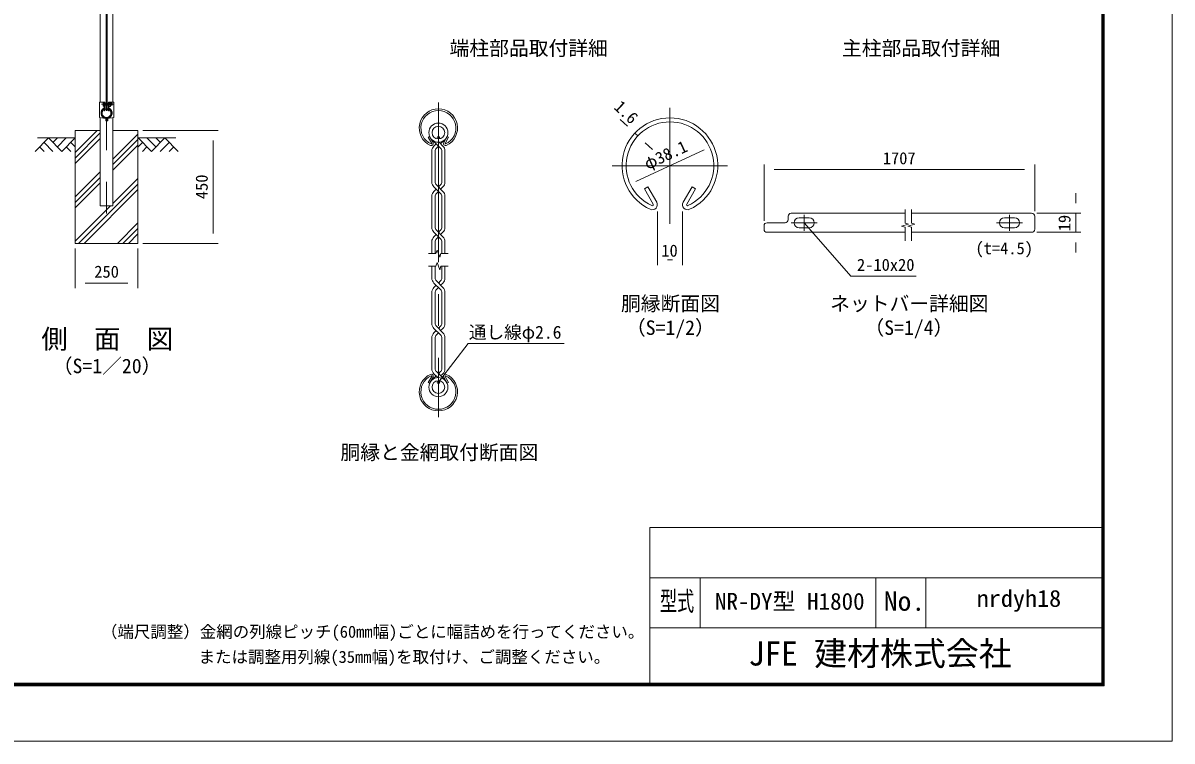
# Model space of a CAD drawing. Units: millimetres, scale not verified, with parts at other scales. Extents: x -4200 to 4200, y -2970 to 2970.
# Drawn here: x -377 to 4200, y -2970 to -112 of the extents above; entities that cross this region are included whole.
import ezdxf
from ezdxf.enums import TextEntityAlignment as Align

# ---------------------------------------------------------------- set-up
doc = ezdxf.new("R2010")
doc.units = ezdxf.units.MM
doc.header["$LTSCALE"] = 20
doc.linetypes.add('USER1', pattern=[50.8, 31.75, -6.35, 6.35, -6.35])
for name, color, linetype, lineweight in [('0-0_D-BMK', 2, 'USER1', 13), ('0-1_D-STR1', 1, 'Continuous', 18), ('0-2_D-STR-DIM', 7, 'Continuous', 9), ('0-3_0', 7, 'Continuous', 9), ('0-5_D-BGD', 7, 'Continuous', 9), ('0-6_D-DCR-HCH', 7, 'Continuous', 9), ('0-7_D-STR3', 3, 'Continuous', 13), ('0-8_D-STR-TXT', 7, 'Continuous', 9), ('0-A_D-STR2', 7, 'Continuous', 9), ('0-B_D-STR4', 7, 'Continuous', 9), ('0-E_D-TTL', 7, 'Continuous', 9)]:
    doc.layers.add(name, color=color, linetype=linetype, lineweight=lineweight)
doc.layers.add('0-4_D-TTL-TXT', color=7, linetype='Continuous')
doc.styles.add('ＭＳ ゴシック', font='')
doc.styles.get('ＭＳ ゴシック').set_extended_font_data('MS Gothic')

msp = doc.modelspace()

# ---------------------------------------------------------------- linework, layer by layer
at = {"layer": '0-0_D-BMK'}
for p, q in [((-43.68, 1287.41), (-43.68, -869.65)), ((-64.01, -435.65), (-15.13, -435.65)), ((1277.9, -428.73), (1277.9, -1681.05)), ((2200.2, -911.74), (2200.2, -450.19)), ((1970.46, -679.93), (2429.94, -679.93)), ((2682.93, -907.16), (2786.93, -907.16)), ((2734.93, -939.16), (2734.93, -875.16)), ((3500.93, -907.16), (3604.93, -907.16)), ((3552.93, -939.16), (3552.93, -875.16))]:
    msp.add_line(p, q, dxfattribs=at)
at = {"layer": '0-1_D-STR1'}
for p, q in [((-69.08, 82.85), (-69.08, -426.65)), ((-18.28, 82.85), (-18.28, -426.65)), ((-50.36, -455.32), (-53.87, -461.4)), ((-48.97, -456.12), (-52.48, -462.2)), ((-38.4, -456.12), (-34.89, -462.2)), ((-37.01, -455.32), (-33.5, -461.4)), ((-69.08, -488.32), (-69.08, -839.65)), ((-53.87, -461.4), (-52.48, -462.2)), ((-33.5, -461.4), (-34.89, -462.2)), ((-18.28, -488.32), (-18.28, -839.65)), ((1237.17, -566.94), (1242.72, -563.73)), ((1251.2, -591.25), (1237.17, -566.94)), ((1256.76, -588.04), (1242.72, -563.73)), ((1299.03, -588.04), (1313.07, -563.73)), ((1304.59, -591.25), (1318.63, -566.94)), ((1318.63, -566.94), (1313.07, -563.73)), ((2098.37, -772.46), (2112.27, -764.43)), ((2133.46, -833.24), (2098.37, -772.46)), ((2147.36, -825.22), (2112.27, -764.43)), ((2253.04, -825.22), (2288.13, -764.43)), ((2266.94, -833.24), (2302.03, -772.46)), ((2302.03, -772.46), (2288.13, -764.43)), ((-18.28, -839.65), (-69.08, -839.65)), ((1251.2, -1518.53), (1237.17, -1542.84)), ((1237.17, -1542.84), (1242.72, -1546.05)), ((1256.76, -1521.74), (1242.72, -1546.05)), ((1299.03, -1521.74), (1313.07, -1546.05)), ((1304.59, -1518.53), (1318.63, -1542.84)), ((1318.63, -1542.84), (1313.07, -1546.05))]:
    msp.add_line(p, q, dxfattribs=at)
for centre, radius, start, end in [((-43.68, -470.65), 19.05, 114.32478, 65.67522), ((-43.68, -470.65), 17.45, 114.32478, 65.67522), ((-50.7, -455.12), 2, 330, 114.32478), ((-50.7, -455.12), 0.401, 330, 114.32478), ((-36.66, -455.12), 2, 65.67522, 210), ((-36.66, -455.12), 0.401, 65.67522, 210), ((1277.9, -529.93), 76.2, 294.32478, 245.67522), ((1277.9, -529.93), 69.78, 294.32478, 245.67522), ((2200.2, -679.93), 190.5, 294.32478, 245.67522), ((2200.2, -679.93), 174.46, 294.32478, 245.67522), ((1249.81, -592.05), 8.02, 245.67522, 30), ((1249.81, -592.05), 1.6, 245.67522, 30), ((1305.98, -592.05), 8.02, 150, 294.32478), ((1305.98, -592.05), 1.6, 150, 294.32478), ((2129.99, -835.24), 20.05, 245.67522, 30), ((2129.99, -835.24), 4.01, 245.67522, 30), ((2270.41, -835.24), 20.05, 150, 294.32478), ((2270.41, -835.24), 4.01, 150, 294.32478), ((1249.81, -1517.72), 8.02, 330, 114.32478), ((1305.98, -1517.72), 8.02, 65.67522, 210), ((1277.9, -1579.85), 76.2, 114.32478, 65.67522), ((1277.9, -1579.85), 69.78, 114.32478, 65.67522), ((1249.81, -1517.72), 1.6, 330, 114.32478), ((1305.98, -1517.72), 1.6, 65.67522, 210)]:
    msp.add_arc(centre, radius, start, end, dxfattribs=at)
at = {"layer": '0-2_D-STR-DIM'}
for p, q in [((2031.31, -523.06), (2002.01, -495.84)), ((101.32, -539.65), (400.33, -539.65)), ((380.33, -949.65), (380.33, -579.65)), ((2072.38, -561.2), (2060.62, -550.28)), ((2101.68, -588.42), (2130.99, -615.64)), ((2063.8, -743.53), (2336.6, -616.33)), ((2150.2, -862.5), (2150.2, -1075.29)), ((2250.2, -862.5), (2250.2, -1075.29)), ((101.32, -989.65), (400.33, -989.65)), ((-168.68, -1009.65), (-168.68, -1166.97)), ((81.32, -1009.65), (81.32, -1166.97)), ((1238.76, -1029.89), (1267.64, -1029.89)), ((1272.77, -1015.79), (1267.64, -1029.89)), ((1283.03, -1043.99), (1272.77, -1015.79)), ((1288.16, -1029.89), (1283.03, -1043.99)), ((1288.16, -1029.89), (1317.03, -1029.89)), ((1238.76, -1079.89), (1267.64, -1079.89)), ((1272.77, -1065.79), (1267.64, -1079.89)), ((1283.03, -1093.98), (1272.77, -1065.79)), ((1288.16, -1079.89), (1283.03, -1093.98)), ((1288.16, -1079.89), (1317.03, -1079.89)), ((2190.2, -1055.29), (2210.2, -1055.29)), ((-128.68, -1146.97), (41.32, -1146.97))]:
    msp.add_line(p, q, dxfattribs=at)
for points in [[(3136.93, -854.16), (3136.93, -909.16), (3150.93, -912.91), (3122.94, -920.41), (3136.93, -924.16), (3136.93, -979.16)], [(3161.93, -854.16), (3161.93, -909.16), (3175.93, -912.91), (3147.94, -920.41), (3161.93, -924.16), (3161.93, -979.16)]]:
    msp.add_lwpolyline(points, dxfattribs=at)
at = {"layer": '0-3_0'}
for p, q in [((2574.93, -899.16), (2574.93, -675.47)), ((3652.93, -861.16), (3652.93, -675.47)), ((2614.93, -695.47), (3612.93, -695.47)), ((3816.73, -829.16), (3816.73, -789.16)), ((3660.93, -869.16), (3836.73, -869.16)), ((3816.73, -945.16), (3816.73, -869.16)), ((3660.93, -945.16), (3836.73, -945.16)), ((3816.73, -985.16), (3816.73, -1025.16))]:
    msp.add_line(p, q, dxfattribs=at)
msp.add_lwpolyline([(3180.28, -1118.98), (2920.51, -1118.98), (2736.25, -908.66)], dxfattribs=at)
at = {"layer": '0-5_D-BGD'}
for p, q in [((-318.68, -569.65), (-168.68, -569.65)), ((231.79, -569.65), (81.79, -569.65))]:
    msp.add_line(p, q, dxfattribs=at)
at = {"layer": '0-6_D-DCR-HCH'}
for p, q in [((-168.68, -627.25), (-81.08, -539.65)), ((-275.11, -569.65), (-328.32, -622.86)), ((-292.84, -587.39), (-257.21, -622.86)), ((-275.11, -569.65), (-221.89, -622.86)), ((-257.37, -587.39), (-239.63, -569.65)), ((-239.63, -605.13), (-204.16, -569.65)), ((-221.89, -622.86), (-168.68, -569.65)), ((-186.42, -587.39), (-168.68, -605.05)), ((-168.68, -649.35), (-69.08, -549.75)), ((-168.68, -671.45), (-69.08, -571.85)), ((-18.28, -653.63), (81.32, -554.03)), ((-18.28, -675.73), (81.32, -576.13)), ((135, -622.86), (81.79, -569.65)), ((99.53, -587.39), (81.79, -605.05)), ((152.74, -605.13), (117.27, -569.65)), ((188.22, -569.65), (135, -622.86)), ((170.57, -587.48), (152.74, -569.65)), ((205.95, -587.39), (170.32, -622.86)), ((188.22, -569.65), (241.43, -622.86)), ((-310.58, -605.13), (-292.76, -622.86)), ((-204.16, -605.13), (-186.34, -622.86)), ((-18.28, -697.82), (81.32, -598.22)), ((117.27, -605.13), (99.45, -622.86)), ((223.69, -605.13), (205.87, -622.86)), ((-168.68, -804.03), (-69.08, -704.43)), ((-168.68, -826.13), (-69.08, -726.53)), ((-18.28, -830.4), (81.32, -730.8)), ((-168.68, -848.22), (-69.08, -748.62)), ((-155.43, -989.65), (81.32, -752.9)), ((-133.34, -989.65), (81.32, -775)), ((-168.68, -980.8), (-27.53, -839.65)), ((-0.75, -989.65), (81.32, -907.58)), ((21.34, -989.65), (81.32, -929.68)), ((43.44, -989.65), (81.32, -951.78))]:
    msp.add_line(p, q, dxfattribs=at)
at = {"layer": '0-7_D-STR3'}
for p, q in [((-45.93, 1246.35), (-45.93, -460.65)), ((-41.43, 1246.35), (-41.43, -460.65)), ((-72.23, -426.65), (-72.23, -487.74)), ((-72.23, -426.65), (-50.68, -426.65)), ((-57.78, -429.15), (-57.78, -442.15)), ((-52.98, -426.65), (-52.98, -449.48)), ((-50.68, -426.65), (-50.68, -449.48)), ((-48.98, -430.33), (-50.68, -430.33)), ((-48.98, -440.97), (-50.68, -440.97)), ((-48.98, -430.33), (-48.98, -440.97)), ((-48.98, -431.65), (-45.93, -431.65)), ((-48.98, -439.65), (-45.93, -439.65)), ((-41.43, -431.65), (-36.68, -431.65)), ((-41.43, -439.65), (-36.68, -439.65)), ((-36.68, -426.65), (-36.68, -449.48)), ((-36.68, -426.65), (-15.13, -426.65)), ((-34.38, -426.65), (-34.38, -449.48)), ((-28.88, -427.55), (-34.38, -427.55)), ((-28.88, -431.6), (-34.38, -431.6)), ((-28.88, -439.7), (-34.38, -439.7)), ((-28.88, -443.75), (-34.38, -443.75)), ((-27.88, -429.74), (-27.88, -441.69)), ((-27.88, -431.65), (-21.98, -431.65)), ((-27.88, -439.65), (-21.98, -439.65)), ((-21.98, -431.65), (-21.98, -439.65)), ((-15.13, -426.65), (-15.13, -487.74)), ((-72.23, -487.74), (-47.8, -492.27)), ((-46.98, -493.25), (-46.98, -498.65)), ((-45.93, -460.65), (-41.43, -460.65)), ((-44.68, -493.25), (-44.68, -498.65)), ((-43.68, -499.65), (-41.38, -499.65)), ((-43.68, -501.95), (-41.38, -501.95)), ((-42.68, -493.25), (-42.68, -498.15)), ((-42.68, -498.15), (-40.38, -498.15)), ((-40.38, -493.25), (-40.38, -498.65)), ((-40.38, -493.25), (-38.08, -493.25)), ((-15.13, -487.74), (-39.57, -492.27)), ((-38.08, -493.25), (-38.08, -498.65)), ((2682.93, -869.16), (3136.93, -869.16)), ((3161.93, -869.16), (3640.93, -869.16)), ((2586.93, -907.16), (2658.93, -907.16)), ((2670.93, -895.16), (2670.93, -881.16)), ((2714.93, -887.16), (2754.93, -887.16)), ((3532.93, -887.16), (3572.93, -887.16)), ((3652.93, -933.16), (3652.93, -881.16)), ((2574.93, -933.16), (2574.93, -919.16)), ((2586.93, -945.16), (3136.93, -945.16)), ((2714.93, -927.16), (2754.93, -927.16)), ((3161.93, -945.16), (3640.93, -945.16)), ((3532.93, -927.16), (3572.93, -927.16))]:
    msp.add_line(p, q, dxfattribs=at)
for centre in [(1277.9, -568.52), (1277.9, -1541.26)]:
    msp.add_circle(centre, 5.2, dxfattribs=at)
for centre, radius, start, end in [((-43.68, -470.65), 22, 118.0884, 259.22478), ((-43.68, -470.65), 19.7, 118.0884, 259.22478), ((-54.98, -449.48), 2, 298.0884, 0), ((-54.98, -449.48), 4.3, 298.0884, 0), ((-43.68, -470.65), 19.7, 280.77522, 61.9116), ((-43.68, -470.65), 22, 280.77522, 61.9116), ((-32.38, -449.48), 4.3, 180, 241.9116), ((-32.38, -449.48), 2, 180, 241.9116), ((-30.42, -429.58), 2.54, 307.21089, 52.78911), ((-36.58, -435.65), 8.7, 332.26063, 27.73937), ((-30.43, -441.73), 2.55, 307.42505, 52.57495), ((-29.48, -435.65), 8.5, 331.92751, 28.07249), ((-47.98, -493.25), 1, 0, 79.22478), ((-47.98, -493.25), 3.3, 0, 79.22478), ((-43.68, -498.65), 3.3, 180, 270), ((-43.68, -498.65), 1, 180, 270), ((-39.38, -493.25), 3.3, 100.77522, 180), ((-41.38, -498.65), 3.3, 270, 0), ((-41.38, -498.65), 1, 270, 0), ((-39.38, -493.25), 1, 100.77522, 180), ((2682.93, -881.16), 12, 90, 180), ((3640.93, -881.16), 12, 0, 90), ((2586.93, -919.16), 12, 90, 180), ((2658.93, -895.16), 12, 270, 0), ((2714.93, -907.16), 20, 90, 270), ((2754.93, -907.16), 20, 270, 90), ((3532.93, -907.16), 20, 90, 270), ((3572.93, -907.16), 20, 270, 90), ((2586.93, -933.16), 12, 180, 270), ((3640.93, -933.16), 12, 270, 0)]:
    msp.add_arc(centre, radius, start, end, dxfattribs=at)
for centre, start_param, end_param in [((-52.98, -429.15), 1.5707963, 3.1415927), ((-52.98, -442.15), 3.1415927, 4.712389)]:
    msp.add_ellipse(centre, major_axis=(4.8, 0), ratio=0.3125, start_param=start_param, end_param=end_param, dxfattribs=at)
at = {"layer": '0-8_D-STR-TXT'}
msp.add_lwpolyline([(1778.77, -1387.03), (1396.84, -1387.03), (1282.29, -1535.56)], dxfattribs=at)
at = {"layer": '0-A_D-STR2'}
for p, q in [((1277.9, -601.99), (1254.17, -578.26)), ((1260.01, -601.73), (1268.82, -592.91)), ((1295.78, -601.73), (1280.52, -586.46)), ((1286.97, -592.91), (1301.62, -578.26)), ((1251.81, -621.53), (1251.81, -744.77)), ((1264.64, -622.53), (1264.64, -743.77)), ((1269.79, -610.09), (1277.9, -601.99)), ((1286, -610.09), (1277.9, -601.99)), ((1291.15, -622.53), (1291.15, -743.77)), ((1303.99, -621.53), (1303.99, -744.77)), ((1277.9, -782.46), (1260.01, -764.57)), ((1268.82, -773.39), (1260.01, -782.2)), ((1260.01, -782.2), (1268.82, -773.39)), ((1295.78, -782.2), (1269.79, -756.21)), ((1286, -756.21), (1277.9, -764.31)), ((1295.78, -764.57), (1286.97, -773.39)), ((1251.81, -802), (1251.81, -925.25)), ((1264.64, -803.01), (1264.64, -924.24)), ((1269.79, -790.56), (1277.9, -782.46)), ((1286, -790.56), (1277.9, -782.46)), ((1291.15, -803.01), (1291.15, -924.24)), ((1303.99, -802), (1303.99, -925.25)), ((1277.9, -962.93), (1260.01, -945.05)), ((1268.82, -953.86), (1260.01, -962.67)), ((1260.01, -962.67), (1268.82, -953.86)), ((1295.78, -962.67), (1269.79, -936.68)), ((1286, -936.68), (1277.9, -944.79)), ((1295.78, -945.05), (1286.97, -953.86)), ((1251.81, -982.47), (1251.81, -1029.89)), ((1264.64, -983.48), (1264.64, -1029.89)), ((1269.79, -971.04), (1277.9, -962.93)), ((1286, -971.04), (1277.9, -962.93)), ((1291.15, -983.48), (1291.15, -1029.89)), ((1303.99, -982.47), (1303.99, -1029.89)), ((1251.81, -1127.3), (1251.81, -1079.89)), ((1264.64, -1126.3), (1264.64, -1079.89)), ((1291.15, -1126.3), (1291.15, -1079.89)), ((1303.99, -1127.3), (1303.99, -1079.89)), ((1295.78, -1164.73), (1269.79, -1138.74)), ((1286, -1138.74), (1277.9, -1146.84)), ((1251.81, -1307.78), (1251.81, -1184.53)), ((1286, -1173.09), (1260.01, -1147.1)), ((1268.82, -1155.92), (1260.01, -1164.73)), ((1264.64, -1306.77), (1264.64, -1185.54)), ((1277.9, -1164.99), (1269.79, -1173.09)), ((1295.78, -1147.1), (1286.97, -1155.92)), ((1291.15, -1306.77), (1291.15, -1185.54)), ((1303.99, -1307.78), (1303.99, -1184.53)), ((1295.78, -1345.2), (1269.79, -1319.21)), ((1286, -1319.21), (1277.9, -1327.32)), ((1251.81, -1488.25), (1251.81, -1365)), ((1286, -1353.57), (1260.01, -1327.58)), ((1268.82, -1336.39), (1260.01, -1345.2)), ((1264.64, -1487.24), (1264.64, -1366.01)), ((1277.9, -1345.47), (1269.79, -1353.57)), ((1295.78, -1327.58), (1286.97, -1336.39)), ((1291.15, -1487.24), (1291.15, -1366.01)), ((1303.99, -1488.25), (1303.99, -1365)), ((1260.01, -1508.05), (1275.27, -1523.32)), ((1269.79, -1499.69), (1301.62, -1531.52)), ((1286, -1499.69), (1277.9, -1507.79)), ((1295.78, -1508.05), (1286.97, -1516.86)), ((1268.82, -1516.86), (1254.17, -1531.52))]:
    msp.add_line(p, q, dxfattribs=at)
for centre, radius in [((1277.9, -548.45), 38.1), ((1277.9, -548.45), 25.27), ((1277.9, -1561.33), 38.1), ((1277.9, -1561.33), 25.27)]:
    msp.add_circle(centre, radius, dxfattribs=at)
for centre, radius, start, end in [((1279.81, -621.53), 28, 135, 180), ((1279.81, -621.53), 15.2, 131.19984, 183.80396), ((1275.99, -621.53), 15.2, 356.19604, 48.80016), ((1275.99, -621.53), 28, 0, 45), ((1279.81, -744.77), 28, 180, 225), ((1279.81, -744.77), 15.2, 176.19604, 228.80016), ((1275.99, -744.77), 15.2, 311.19984, 3.80396), ((1275.99, -744.77), 28, 315, 0), ((1279.81, -802), 28, 135, 180), ((1279.81, -802), 15.2, 131.19984, 183.80396), ((1275.99, -802), 15.2, 356.19604, 48.80016), ((1275.99, -802), 28, 0, 45), ((1279.81, -925.25), 28, 180, 225), ((1279.81, -925.25), 15.2, 176.19604, 228.80016), ((1275.99, -925.25), 15.2, 311.19984, 3.80396), ((1275.99, -925.25), 28, 315, 0), ((1279.81, -982.47), 28, 135, 180), ((1279.81, -982.47), 15.2, 131.19984, 183.80396), ((1275.99, -982.47), 15.2, 356.19604, 48.80016), ((1275.99, -982.47), 28, 0, 45), ((1279.81, -1127.3), 28, 180, 225), ((1279.81, -1127.3), 15.2, 176.19604, 228.80016), ((1275.99, -1127.3), 15.2, 311.19984, 3.80396), ((1275.99, -1127.3), 28, 315, 0), ((1279.81, -1184.53), 28, 135, 180), ((1279.81, -1184.53), 15.2, 131.19984, 183.80396), ((1275.99, -1184.53), 15.2, 356.19604, 48.80016), ((1275.99, -1184.53), 28, 0, 45), ((1279.81, -1307.78), 28, 180, 225), ((1279.81, -1307.78), 15.2, 176.19604, 228.80016), ((1275.99, -1307.78), 15.2, 311.19984, 3.80396), ((1275.99, -1307.78), 28, 315, 0), ((1279.81, -1365), 28, 135, 180), ((1279.81, -1365), 15.2, 131.19984, 183.80396), ((1275.99, -1365), 15.2, 356.19604, 48.80016), ((1275.99, -1365), 28, 0, 45), ((1279.81, -1488.25), 28, 180, 225), ((1279.81, -1488.25), 15.2, 176.19604, 228.80016), ((1275.99, -1488.25), 15.2, 311.19984, 3.80396), ((1275.99, -1488.25), 28, 315, 0)]:
    msp.add_arc(centre, radius, start, end, dxfattribs=at)
at = {"layer": '0-B_D-STR4'}
msp.add_line((81.32, -539.65), (-18.28, -539.65), dxfattribs=at)
msp.add_lwpolyline([(-69.08, -539.65), (-168.68, -539.65), (-168.68, -989.65), (81.32, -989.65), (81.32, -539.65)], dxfattribs=at)
at = {"layer": '0-E_D-TTL'}
for p, q in [((2119.99, -2119.65), (2119.99, -2739.65)), ((2119.99, -2119.65), (3919.99, -2119.65)), ((2119.99, -2319.65), (3919.99, -2319.65)), ((2319.99, -2319.65), (2319.99, -2519.65)), ((3019.99, -2319.65), (3019.99, -2519.65)), ((3219.99, -2319.65), (3219.99, -2519.65)), ((2119.99, -2519.65), (3919.99, -2519.65))]:
    msp.add_line(p, q, dxfattribs=at)
at = {"layer": '0-E_D-TTL', "color": 2, "lineweight": 18}
msp.add_lwpolyline([(-4200.01, 2970.35), (4199.99, 2970.35), (4199.99, -2969.65), (-4200.01, -2969.65)], close=True, dxfattribs=at)
at = {"layer": '0-E_D-TTL'}
for points in [[(-3930.01, 2750.35), (3929.99, 2750.35), (3929.99, -2749.65), (-3930.01, -2749.65)], [(-3927.51, 2747.85), (3927.49, 2747.85), (3927.49, -2747.15), (-3927.51, -2747.15)], [(-3925.01, 2745.35), (3924.99, 2745.35), (3924.99, -2744.65), (-3925.01, -2744.65)], [(-3922.51, 2742.85), (3922.49, 2742.85), (3922.49, -2742.15), (-3922.51, -2742.15)], [(-3920.01, 2740.35), (3919.99, 2740.35), (3919.99, -2739.65), (-3920.01, -2739.65)]]:
    msp.add_lwpolyline(points, close=True, dxfattribs=at)

# ---------------------------------------------------------------- texts
at = {"layer": '0-2_D-STR-DIM', "style": 'ＭＳ ゴシック'}
for s, rotation, p in [('1.6', 317.113, (1963.83, -461.6)), ('φ38.1', 24.999, (2117.14, -710.23)), ('450', 90, (373.58, -813.15))]:
    msp.add_text(s, height=48.09, rotation=rotation, dxfattribs=at).set_placement(p, align=Align.BOTTOM_LEFT)
for s, p in [('10', (2165.8, -1056.55)), ('250', (-92.68, -1140.22))]:
    msp.add_text(s, height=48.09, dxfattribs=at).set_placement(p, align=Align.BOTTOM_LEFT)
at = {"layer": '0-3_0', "style": 'ＭＳ ゴシック'}
for s, p in [('1707', (3047.93, -688.72)), ('(t=4.5)', (3417.18, -1046.95)), ('2-10x20', (2945.22, -1112.91))]:
    msp.add_text(s, height=48.09, dxfattribs=at).set_placement(p, align=Align.BOTTOM_LEFT)
msp.add_text('19', height=48.09, rotation=90, dxfattribs=at).set_placement((3809.99, -940.91), align=Align.BOTTOM_LEFT)
at = {"layer": '0-4_D-TTL-TXT', "style": 'ＭＳ ゴシック'}
for s, height, p in [('端柱部品取付詳細', 57.77, (1322.37, -258.34)), ('主柱部品取付詳細', 57.77, (2885.53, -258.34)), ('胴縁断面図', 57.77, (2005.28, -1274.57)), ('ネットバー詳細図', 57.77, (2838.39, -1274.87)), ('側\u3000面\u3000図', 76.98, (-303.58, -1431.26)), ('（S=1/2）', 57.77, (2024.77, -1370.76)), ('（S=1/4）', 57.77, (2974.84, -1370.76)), ('（S=1／20）', 57.77, (-258.1, -1523.24)), ('胴縁と金網取付断面図', 57.77, (888.05, -1866.98)), ('NR-DY型 H1800', 67.35, (2379.72, -2467.61)), ('（端尺調整）金網の列線ピッチ(60mm幅)ごとに幅詰めを行ってください。', 48.09, (-66.05, -2573.26)), ('JFE 建材株式会社', 96.21, (2512.37, -2698.16)), ('または調整用列線(35mm幅)を取付け、ご調整ください。', 48.09, (322.94, -2673.26))]:
    msp.add_text(s, height=height, dxfattribs=at).set_placement(p, align=Align.BOTTOM_LEFT)
for s, height, width, p in [('型式', 76.97, 0.65, (2160.26, -2474.46)), ('No.', 76.97, 1.05, (3051.99, -2474.46)), ('nrdyh18', 67.35, 1.05, (3421.82, -2455.94))]:
    msp.add_text(s, height=height, dxfattribs=dict(at, width=width)).set_placement(p, align=Align.BOTTOM_LEFT)
at = {"layer": '0-8_D-STR-TXT', "style": 'ＭＳ ゴシック'}
msp.add_text('通し線φ2.6', height=51.45, dxfattribs=at).set_placement((1399.44, -1383.92), align=Align.BOTTOM_LEFT)

doc.saveas('drawing.dxf')
